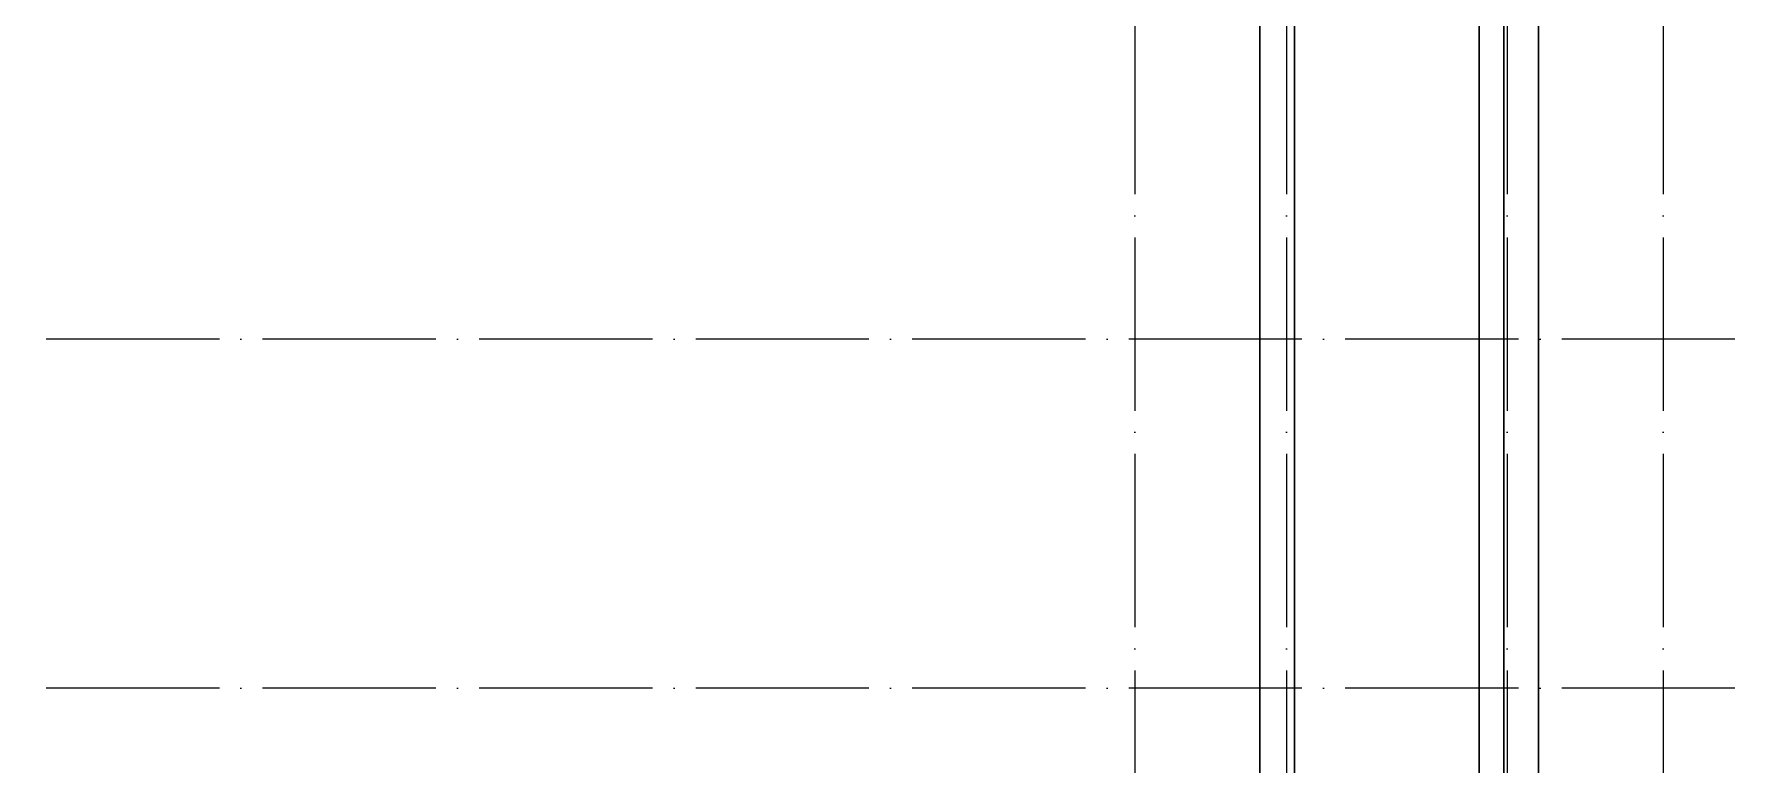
# Model space of a CAD drawing. Header units: millimetres. Extents: x -695119 to 412940, y -249585 to 622758.
# Drawn here: x -145294 to -125653, y 83601 to 92041 of the extents above; entities that cross this region are included whole.
import ezdxf

# ---------------------------------------------------------------- set-up
doc = ezdxf.new("R2010")
doc.units = ezdxf.units.MM
doc.linetypes.add('ADSK_Линия сетки', pattern=[25, 20, -2.5, 0, -2.5])
for name, color, linetype, lineweight in [('_Схема', 5, 'Continuous', 30), ('Оси', 252, 'Continuous', 9), ('Стены наружные', 252, 'Continuous', 18)]:
    doc.layers.add(name, color=color, linetype=linetype, lineweight=lineweight)

# ---------------------------------------------------------------- blocks, each defined once
blk = doc.blocks.new('подвал')
at = {"layer": 'Оси', "color": 251, "linetype": 'ADSK_Линия сетки', "ltscale": 100, "true_color": 0x636466}
for p, q in [((-207234, 29868), (-207234, -28568)), ((-205484, 29868), (-205484, -28568)), ((-202934, 29868), (-202934, -28568)), ((-201134, 29868), (-201134, -28568)), ((-200304, 6192), (-244444, 6192)), ((-200304, 2162), (-244444, 2162))]:
    blk.add_line(p, q, dxfattribs=at)
at = {"layer": 'Стены наружные', "color": 251, "lineweight": 30, "true_color": 0x636466}
for p, q in [((-205389, -5888), (-205389, 10887)), ((-202974, 10887), (-202974, -5888)), ((-205789, 10312), (-205789, -5888)), ((-202574, -888), (-202574, 10312))]:
    blk.add_line(p, q, dxfattribs=at)

msp = doc.modelspace()

# ---------------------------------------------------------------- linework, layer by layer
at = {"layer": '_Схема'}
msp.add_line((-128607.904, 70289.572), (-128607.904, 93476.967), dxfattribs=at)

# ---------------------------------------------------------------- block references
msp.add_blockref('подвал', (74650.568, 82325.3))

doc.saveas('drawing.dxf')
